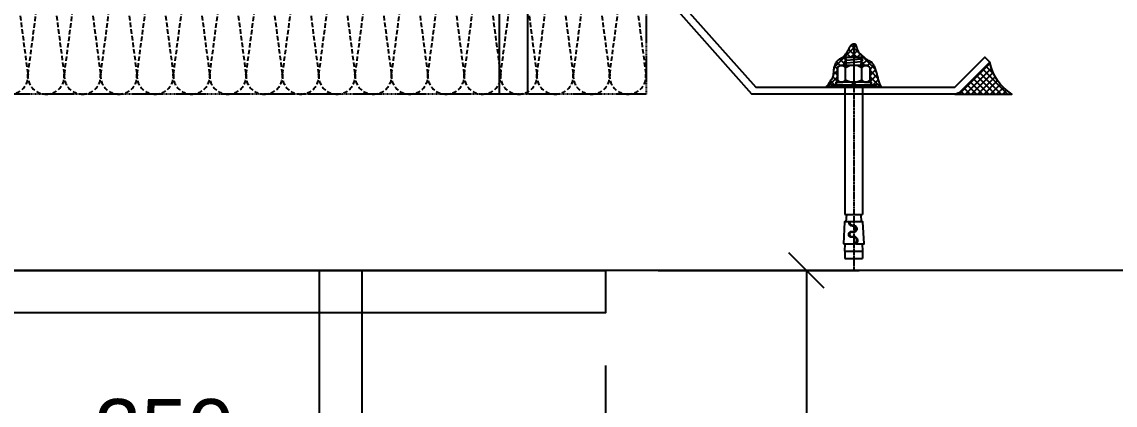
# Model space of a CAD drawing. Header units: millimetres. Extents: x 0 to 119933, y -45162 to 41221.
# Drawn here: x 5013.4 to 5323.2, y -5301.6 to -5192.9 of the extents above; entities that cross this region are included whole.
import ezdxf
from ezdxf.xclip import XClip

# ---------------------------------------------------------------- set-up
doc = ezdxf.new("R2010")
doc.units = ezdxf.units.MM
doc.header["$XCLIPFRAME"] = 0
for name, pattern in [('ACAD_ISO04W100', [30, 24, -3, 0, -3]), ('CENTER', [2, 1.25, -0.25, 0.25, -0.25]), ('HIDDEN', [0.375, 0.25, -0.125])]:
    doc.linetypes.add(name, pattern=pattern)
doc.layers.get('DEFPOINTS').update_dxf_attribs({"color": 166})
for name, color, linetype in [('F_ALUM', 4, 'Continuous'), ('F_CONC', 7, 'Continuous'), ('F_FIXS', 1, 'Continuous'), ('F_INSU', 8, 'Continuous'), ('F_SEAL', 8, 'Continuous'), ('F_STEL', 3, 'Continuous'), ('INSUL', 8, 'Continuous'), ('WELD', 6, 'Continuous')]:
    doc.layers.add(name, color=color, linetype=linetype)
doc.styles.add('Arial', font='arial.ttf')
doc.dimstyles.new('10x of Arup4', dxfattribs={"dimscale": 10, "dimtxt": 1.7, "dimasz": 1, "dimexe": 1.5, "dimexo": 1.5, "dimgap": 1, "dimtad": 1, "dimdec": 1, "dimdsep": 46, "dimtxsty": 'Arial', "dimblk": 'OBLIQUE', "dimcen": 0, "dimclrd": 1, "dimclre": 1, "dimclrt": 7, "dimadec": 0, "dimazin": 0, "dimtfac": 1, "dimtdec": 1, "dimtix": 1, "dimtofl": 0, "dimtmove": 2, "dimatfit": 3, "dimfxl": 5, "dimtfill": 1, "dimtolj": 1, "dimtzin": 0, "dimlwd": -1, "dimlwe": -1, "dimarcsym": 0})

# ---------------------------------------------------------------- blocks, each defined once
blk = doc.blocks.new('M10-NUT-S')
at = {"color": 251, "linetype": 'ACAD_ISO04W100', "ltscale": 0.2}
blk.add_line((12.13211133958794, 0), (-2.592111339587063, 0), dxfattribs=at)
blk.add_lwpolyline([(1.333333333332121, -9.249996703581928), (4.770000000000437, -9.249996703581928), (8.206666666666933, -9.249996703581928, 0.5758053646503948), (8.206666666668752, -4.618802153512661, 0.2886751345945903), (8.206666666666933, 4.618802153518118, 0.5758045449515066), (8.206666666666933, 9.250003296418072), (4.770000000000437, 9.250003296418072), (1.333333333332121, 9.250003296418072, 0.5758045449515066), (1.333333333332121, 4.618802153518118, 0.2886751345945903), (1.333333333330302, -4.618802153512661, 0.5758053646503948)], format="xyb", close=True)
for points in [[(0, -6.94059562682196), (0, 6.928203230276267)], [(9.540000000000873, -6.940595626823779), (9.540000000000873, 6.928203230276267)], [(1.333333333332121, 4.618802153518118), (4.770000000000437, 4.618802153516299), (8.206666666665114, 4.618802153516299)], [(1.333333333332121, -4.618802153516299), (4.770000000000437, -4.618802153516299), (8.206666666665114, -4.618802153516299)]]:
    blk.add_lwpolyline(points)
blk = doc.blocks.new('M10-NUT-GROUP')
at = {"color": 251, "linetype": 'ACAD_ISO04W100', "ltscale": 0.2}
blk.add_line((22.46512377979161, 3.29641807184089e-06), (-3.012653451723963, 3.29641807184089e-06), dxfattribs=at)
for p, q in [((1.499999965317329, 0.8660282905184431), (0, 2.826662239385769e-06)), ((1.5, 2.886732545448467e-06), (3.46808519680053e-08, -0.8660225771236583))]:
    blk.add_line(p, q)
blk.add_lwpolyline([(1.500000395866664, -9.884997113267673), (1.499999604131517, 9.885002886732764), (-3.958684828830883e-07, 9.885002826660639), (3.958666638936847e-07, -9.884997173337979)], close=True)
for points in [[(1.499999900948751, -6.928199933856376), (1.499999900948751, 6.928206526694339)], [(12.54222125784054, 4.00000230274054), (13.29222125783872, -3.99999769725946)], [(14.04222125784054, 4.00000230274054), (14.79222125783872, -3.99999769725946)]]:
    blk.add_lwpolyline(points)
blk.add_lwpolyline([(11.03999985249538, 4.000002302373105, 0.2679491924311368), (11.16990366306254, 4.075002302373832), (11.70395266216929, 5.000002302556823), (11.87715774329899, 5.000002302556823), (12.41120674459944, 4.07500230255755, 0.5773502691896575), (12.67101436573557, 4.07500230255755), (13.20506336484232, 5.00000230274054), (13.37826844597203, 5.00000230274054), (13.91231744727247, 4.075002302741268, 0.5773502691896575), (14.17212506840679, 4.075002302741268), (14.70617406452311, 5.00000230274054), (15.70617406452129, 4.00000230274054), (15.70617406452129, -3.99999769725946), (15.1816550126232, -4.524516749157556), (14.92212506840679, -4.074997697258368, 0.5773502691896575), (14.66231744727247, -4.074997697258368), (14.12826844597203, -4.99999769725946), (13.95506336484232, -4.99999769725946), (13.42101436573375, -4.07499769707465, 0.5798370930261684), (13.16231744727247, -4.074997697258368), (12.62826844597203, -4.99999769725946), (12.45506336484232, -4.99999769725946), (11.92101436573557, -4.07499769707465, 0.5798370930261684), (11.66231744727247, -4.074997697258368), (11.12826844597203, -4.99999769725946), (11.03999985249538, -4.99999769725946)], format="xyb")
blk.add_blockref('M10-NUT-S', (1.499999852494511, 0))
blk = doc.blocks.new('M10-MECHANICAL ANCHOR')
at = {"color": 251, "linetype": 'CENTER'}
blk.add_line((-1.818989403545856e-12, 22.29186213639969), (-1.818989403545856e-12, -104.4658831300912), dxfattribs=at)
for p, q in [((-5.000081551701442, 0), (-5.000081551703261, -72.23616398396916)), ((4.99991844829492, 0), (4.99991844829492, -72.23616398396916)), ((-5.000081551703261, -72.23616398396916), (4.99991844829492, -72.23616398396916)), ((-4.200081551705807, -76.40283065063568), (-4.00008155170508, -72.23616398396916)), ((4.000081551701442, -72.23616398396916), (4.20004893101941, -76.40283065063568)), ((-5.00008155170508, -93.0694973173022), (-4.800081551704352, -88.90283065063568)), ((4.799951068976952, -88.90283065063568), (4.99991844829492, -93.0694973173022)), ((-5.00008155170508, -93.0694973173022), (-5.00008155170508, -97.23616398396916)), ((-5.00008155170508, -93.0694973173022), (4.99991844829492, -93.0694973173022)), ((-5.00008155170508, -97.23616398396916), (4.99991844829492, -97.23616398396916)), ((4.99991844829492, -93.0694973173022), (4.99991844829492, -97.23616398396916))]:
    blk.add_line(p, q)
blk.add_lwpolyline([(-12.50000000000182, 0), (-12.50000000000182, 1.25), (12.49999999999818, 1.25), (12.49999999999818, 0)], close=True)
for points in [[(-5.8334148850372, -88.90283065063568), (0.1216106906576897, -88.90283065063568, 1.061049421315471), (-0.7485706946154096, -85.1651578319229, -1.339139392016898), (-0.7485706946154096, -82.00620616804827, 1.339139392016899), (-0.7485706946154096, -78.84383942129398, -0.4845320591886536), (-2.60512006897261, -76.40283065063568), (-5.2084148850372, -76.40283065063568)], [(-2.170898479453172, -76.40283065063568, 0.4949346384465783), (-0.7977965714308084, -78.42515834997994, -1.315172332043059), (-0.8669038380376151, -82.40571634098387, 1.339139392016869), (-0.8669038380376151, -84.76564765898775, -0.8435844655061501), (1.168675567852915, -88.90283065063568), (5.83325178162886, -88.90283065063568), (5.20825178162886, -76.40283065063568)]]:
    blk.add_lwpolyline(points, format="xyb", close=True)
at = {"rotation": 90}
blk.add_blockref('M10-NUT-GROUP', (-1.818989403545856e-12, 1.250004895922302), dxfattribs=at)
blk = doc.blocks.new('ddddddsflkdajfk')
at = {"xscale": 0.5, "yscale": 0.5, "zscale": 0.5, "rotation": 90}
blk.add_blockref('M10-MECHANICAL ANCHOR', (0, -1.70530256582424e-13), dxfattribs=at)
blk = doc.blocks.new('A$C3041749B')
at = {"layer": 'F_SEAL'}
h = blk.add_hatch(dxfattribs=at)
h.set_pattern_fill('ANSI37', color=256, scale=10)
h.set_pattern_definition([(45, (-31185.4090116627, 144.5433672616455), (-0.8838834764831844, 0.8838834764831844), []), (135, (-31185.4090116627, 144.5433672616455), (-0.8838834764831844, -0.8838834764831843), [])])
edge = h.paths.add_edge_path()
edge.add_line((-1.248721564832522, 11.25150207701608), (-1.289856859650172, 11.18569422431756))
edge.add_line((-1.289856859650172, 11.18569422431756), (-1.341556507517453, 11.07950998711931))
edge.add_line((-1.341556507517453, 11.07950998711931), (-1.393356559479798, 10.97337477306337))
edge.add_line((-1.393356559479798, 10.97337477306337), (-1.445357419586799, 10.86733760180141))
edge.add_line((-1.445357419586799, 10.86733760180141), (-1.497659491878949, 10.76144749889954))
edge.add_line((-1.497659491878949, 10.76144749889954), (-1.550363180775093, 10.65575348441098))
edge.add_line((-1.550363180775093, 10.65575348441098), (-1.603568889822782, 10.55030458233887))
edge.add_line((-1.603568889822782, 10.55030458233887), (-1.657377023791923, 10.44514981353086))
edge.add_line((-1.657377023791923, 10.44514981353086), (-1.711887986301008, 10.34033820085051))
edge.add_line((-1.711887986301008, 10.34033820085051), (-1.767202181648827, 10.23591876654473))
edge.add_line((-1.767202181648827, 10.23591876654473), (-1.823420013626674, 10.13194053349935))
edge.add_line((-1.823420013626674, 10.13194053349935), (-1.880641886771627, 10.02845252302814))
edge.add_line((-1.880641886771627, 10.02845252302814), (-1.938968204744015, 9.925503758376635))
edge.add_line((-1.938968204744015, 9.925503758376635), (-1.998499371766229, 9.823143261476162))
edge.add_line((-1.998499371766229, 9.823143261476162), (-2.059335792171623, 9.72142005434398))
edge.add_line((-2.059335792171623, 9.72142005434398), (-2.121577869844259, 9.620383159624453))
edge.add_line((-2.121577869844259, 9.620383159624453), (-2.185326008873744, 9.52008159956631))
edge.add_line((-2.185326008873744, 9.52008159956631), (-2.250682494313878, 9.420571949741316))
edge.add_line((-2.250682494313878, 9.420571949741316), (-2.317783495383992, 9.322046851168125))
edge.add_line((-2.317783495383992, 9.322046851168125), (-2.386794552228821, 9.224816888828173))
edge.add_line((-2.386794552228821, 9.224816888828173), (-2.457882177839565, 9.129196553521524))
edge.add_line((-2.457882177839565, 9.129196553521524), (-2.531212885198329, 9.035500335794495))
edge.add_line((-2.531212885198329, 9.035500335794495), (-2.606953187198087, 8.94404272644124))
edge.add_line((-2.606953187198087, 8.94404272644124), (-2.685269596779108, 8.855138216195883))
edge.add_line((-2.685269596779108, 8.855138216195883), (-2.766328626850736, 8.769101295663404))
edge.add_line((-2.766328626850736, 8.769101295663404), (-2.850296790456923, 8.686246455507899))
edge.add_line((-2.850296790456923, 8.686246455507899), (-2.937340600363314, 8.606888186568085))
edge.add_line((-2.937340600363314, 8.606888186568085), (-3.027610750479653, 8.531319395439823))
edge.add_line((-3.027610750479653, 8.531319395439823), (-3.120949033898796, 8.459411520894719))
edge.add_line((-3.120949033898796, 8.459411520894719), (-3.216916095616398, 8.390652398900329))
edge.add_line((-3.216916095616398, 8.390652398900329), (-3.315062327170381, 8.324515875702673))
edge.add_line((-3.315062327170381, 8.324515875702673), (-3.414938120035004, 8.260475797517756))
edge.add_line((-3.414938120035004, 8.260475797517756), (-3.516093865897346, 8.198006010549761))
edge.add_line((-3.516093865897346, 8.198006010549761), (-3.618079955987923, 8.136580361135202))
edge.add_line((-3.618079955987923, 8.136580361135202), (-3.720446782554063, 8.07567269510173))
edge.add_line((-3.720446782554063, 8.07567269510173), (-3.82274473653888, 8.014756859031422))
edge.add_line((-3.82274473653888, 8.014756859031422), (-3.924524209523952, 7.953306699097539))
edge.add_line((-3.924524209523952, 7.953306699097539), (-4.025335593385535, 7.890796061351466))
edge.add_line((-4.025335593385535, 7.890796061351466), (-4.12472927937597, 7.826698792128354))
edge.add_line((-4.12472927937597, 7.826698792128354), (-4.222255659205985, 7.760488737616924))
edge.add_line((-4.222255659205985, 7.760488737616924), (-4.317465124329829, 7.691639744016811))
edge.add_line((-4.317465124329829, 7.691639744016811), (-4.409908066396383, 7.61962565755266))
edge.add_line((-4.409908066396383, 7.61962565755266), (-4.499165012184676, 7.543964189906546))
edge.add_line((-4.499165012184676, 7.543964189906546), (-4.585095920014282, 7.464579799012427))
edge.add_line((-4.585095920014282, 7.464579799012427), (-4.66771223089745, 7.381617444042149))
edge.add_line((-4.66771223089745, 7.381617444042149), (-4.747026883338549, 7.29522426412359))
edge.add_line((-4.747026883338549, 7.29522426412359), (-4.823052816076597, 7.205547398246381))
edge.add_line((-4.823052816076597, 7.205547398246381), (-4.895802967543204, 7.112733985709383))
edge.add_line((-4.895802967543204, 7.112733985709383), (-4.965290276395535, 7.016931165455389))
edge.add_line((-4.965290276395535, 7.016931165455389), (-5.031527681223452, 6.918286076628192))
edge.add_line((-5.031527681223452, 6.918286076628192), (-5.094528120602263, 6.816945858379768))
edge.add_line((-5.094528120602263, 6.816945858379768), (-5.154304533145478, 6.713057649714301))
edge.add_line((-5.154304533145478, 6.713057649714301), (-5.210869857404759, 6.606768589812873))
edge.add_line((-5.210869857404759, 6.606768589812873), (-5.264237031989978, 6.498225817726507))
edge.add_line((-5.264237031989978, 6.498225817726507), (-5.314418995460073, 6.387576472649926))
edge.add_line((-5.314418995460073, 6.387576472649926), (-5.361428686426734, 6.274967693574581))
edge.add_line((-5.361428686426734, 6.274967693574581), (-5.405279043456176, 6.160546619702473))
edge.add_line((-5.405279043456176, 6.160546619702473), (-5.445983005154631, 6.044460390064614))
edge.add_line((-5.445983005154631, 6.044460390064614), (-5.483553510106503, 5.926856143802979))
edge.add_line((-5.483553510106503, 5.926856143802979), (-5.51800349691257, 5.807881019939487))
edge.add_line((-5.51800349691257, 5.807881019939487), (-5.549345904139045, 5.687682157674317))
edge.add_line((-5.549345904139045, 5.687682157674317), (-5.57759617740885, 5.56640718577637))
edge.add_line((-5.57759617740885, 5.56640718577637), (-5.602873736568654, 5.444224039690653))
edge.add_line((-5.602873736568654, 5.444224039690653), (-5.625436960959632, 5.321327794573335))
edge.add_line((-5.625436960959632, 5.321327794573335), (-5.645553918979203, 5.197915418167213))
edge.add_line((-5.645553918979203, 5.197915418167213), (-5.663492679095725, 5.074183877907672))
edge.add_line((-5.663492679095725, 5.074183877907672), (-5.679521309750271, 4.950330141233735))
edge.add_line((-5.679521309750271, 4.950330141233735), (-5.693907879447579, 4.826551175875011))
edge.add_line((-5.693907879447579, 4.826551175875011), (-5.706920456608714, 4.703043948796221))
edge.add_line((-5.706920456608714, 4.703043948796221), (-5.718827109616541, 4.580005429026642))
edge.add_line((-5.718827109616541, 4.580005429026642), (-5.729895907004902, 4.457632582356382))
edge.add_line((-5.729895907004902, 4.457632582356382), (-5.740394917162121, 4.336122376917956))
edge.add_line((-5.740394917162121, 4.336122376917956), (-5.750592208722082, 4.215671781219044))
edge.add_line((-5.750592208722082, 4.215671781219044), (-5.760755849927591, 4.096477761073402))
edge.add_line((-5.760755849927591, 4.096477761073402), (-5.771153909276109, 3.978737285991883))
edge.add_line((-5.771153909276109, 3.978737285991883), (-5.78205445524145, 3.862647322102021))
edge.add_line((-5.78205445524145, 3.862647322102021), (-5.793725556259233, 3.748404837340331))
edge.add_line((-5.793725556259233, 3.748404837340331), (-5.806435280843289, 3.636206798938929))
edge.add_line((-5.806435280843289, 3.636206798938929), (-5.820451697403769, 3.526250174897541))
edge.add_line((-5.820451697403769, 3.526250174897541), (-5.836042874334453, 3.418731932869377))
edge.add_line((-5.836042874334453, 3.418731932869377), (-5.853476880165545, 3.31384903987464))
edge.add_line((-5.853476880165545, 3.31384903987464), (-5.87302178335085, 3.211798463732066))
edge.add_line((-5.87302178335085, 3.211798463732066), (-5.894945573529185, 3.112771764861918))
edge.add_line((-5.894945573529185, 3.112771764861918), (-5.91951122896171, 3.016616419828097))
edge.add_line((-5.91951122896171, 3.016616419828097), (-5.94697379084937, 2.922634957251375))
edge.add_line((-5.94697379084937, 2.922634957251375), (-5.977587597477395, 2.830081643753601))
edge.add_line((-5.977587597477395, 2.830081643753601), (-6.011606987174673, 2.738210746119876))
edge.add_line((-6.011606987174673, 2.738210746119876), (-6.04928629819733, 2.646276530921114))
edge.add_line((-6.04928629819733, 2.646276530921114), (-6.090879868834236, 2.553533264978796))
edge.add_line((-6.090879868834236, 2.553533264978796), (-6.136642037410638, 2.45923521488703))
edge.add_line((-6.136642037410638, 2.45923521488703), (-6.186827142153561, 2.362636647351792))
edge.add_line((-6.186827142153561, 2.362636647351792), (-6.241689521475564, 2.262991828959457))
edge.add_line((-6.241689521475564, 2.262991828959457), (-6.301483513607309, 2.159555026460112))
edge.add_line((-6.301483513607309, 2.159555026460112), (-6.366463456681231, 2.051580506726623))
edge.add_line((-6.366463456681231, 2.051580506726623), (-6.436883689251772, 1.938322536353098))
edge.add_line((-6.436883689251772, 1.938322536353098), (-6.512998549620534, 1.819035381479353))
edge.add_line((-6.512998549620534, 1.819035381479353), (-6.595062375770794, 1.692973309870922))
edge.add_line((-6.595062375770794, 1.692973309870922), (-6.68332950641161, 1.559390587004145))
edge.add_line((-6.68332950641161, 1.559390587004145), (-6.778050327373421, 1.417549815820621))
edge.add_line((-6.778050327373421, 1.417549815820621), (-6.87896530920807, 1.267789066638215))
edge.add_line((-6.87896530920807, 1.267789066638215), (-6.984807062694017, 1.112572098962573))
edge.add_line((-6.984807062694017, 1.112572098962573), (-7.094189916186224, 0.9546121422918077))
edge.add_line((-7.094189916186224, 0.9546121422918077), (-7.205728197777717, 0.7966224258479997))
edge.add_line((-7.205728197777717, 0.7966224258479997), (-7.318036236201806, 0.6413161786713317))
edge.add_line((-7.318036236201806, 0.6413161786713317), (-7.429728360097215, 0.4914066298483704))
edge.add_line((-7.429728360097215, 0.4914066298483704), (-7.539418897875294, 0.3496070084588609))
edge.add_line((-7.539418897875294, 0.3496070084588609), (-7.645722178072901, 0.2186305436630391))
edge.add_line((-7.645722178072901, 0.2186305436630391), (-7.74725252924145, 0.1011904644688002))
edge.add_line((-7.74725252924145, 0.1011904644688002), (-7.84262427995418, 0))
edge.add_line((-7.84262427995418, 0), (-6.25, 0))
edge.add_line((-6.25, 0), (-6.25, 0.625))
edge.add_line((-6.25, 0.625), (-4.942501413330319, 0.625))
edge.add_line((-4.942501413330319, 0.625), (-4.942501443365472, 1.375002250027137))
edge.add_line((-4.942501443365472, 1.375002250027137), (-3.467201308871154, 1.375002374208179))
edge.add_arc((-3.46720136247859, 2.71371183376732), 1.338709459559142, 210.1329341284463, 270.0000022943588, ccw=False)
edge.add_line((-4.625001648208126, 2.041669040876059), (-4.625001648208126, 3.760002374208852))
edge.add_line((-4.625001648208126, 3.760002374208852), (-4.625001648208126, 5.478335707542101))
edge.add_arc((-3.467201362482228, 4.80629291465084), 1.338709459555754, 90.00000000007788, 149.8670658714587, ccw=False)
edge.add_line((-3.467201362484047, 6.145002374206342), (-2.000001151187462, 6.145002374214528))
edge.add_arc((-2.075001151173637, 6.145002374218166), 0.07499999998617568, 0, 60.00000000756508)
edge.add_line((-2.037501151186007, 6.209954279493104), (-2.500001151278411, 6.476978779045567))
edge.add_line((-2.500001151278411, 6.476978779045567), (-2.500001151278411, 6.563581319610421))
edge.add_line((-2.500001151278411, 6.563581319610421), (-2.037501151160541, 6.830605820330675))
edge.add_arc((-2.07500115127732, 6.895557725546041), 0.07499999999909585, 300.0000001034127, 420.0000000008656)
edge.add_line((-2.037501151278775, 6.96050963082962), (-2.500001151369361, 7.227534130382082))
edge.add_line((-2.500001151369361, 7.227534130382082), (-2.500001151369361, 7.314136670946937))
edge.add_line((-2.500001151369361, 7.314136670946937), (-2.03750115125149, 7.581161171667191))
edge.add_arc((-2.075001151371907, 7.646113076880738), 0.07499999999933955, 300.0000001065143, 420.0000001341011)
edge.add_line((-2.037501151524339, 7.711064982251628), (-2.500001151369361, 7.978089480222479))
edge.add_line((-2.500001151369361, 7.978089480222479), (-2.000001151369361, 8.47808948022157))
edge.add_line((-2.000001151369361, 8.47808948022157), (1.999998848630639, 8.47808948022157))
edge.add_line((1.999998848630639, 8.47808948022157), (2.262258374579687, 8.215829954272522))
edge.add_line((2.262258374579687, 8.215829954272522), (2.037498848781979, 8.086064982252537))
edge.add_arc((2.074998848631367, 8.021113076881193), 0.07500000000048133, 119.9999998669286, 239.9999998924559)
edge.add_line((2.037498848509131, 7.956161171667191), (2.499998848630639, 7.689136670946937))
edge.add_line((2.499998848630639, 7.689136670946937), (2.499998848630639, 7.602534130382082))
edge.add_line((2.499998848630639, 7.602534130382082), (2.037258115800796, 7.335371241090343))
edge.add_arc((2.074517900313367, 7.270835401237946), 0.0745195690230253, 120.0000000009397, 239.9999998909881)
edge.add_line((2.037258115678924, 7.206299561456035), (2.499998848630639, 6.939136670946937))
edge.add_line((2.499998848630639, 6.939136670946937), (2.499998848630639, 6.852534130382082))
edge.add_line((2.499998848630639, 6.852534130382082), (2.037258115800796, 6.585371241091252))
edge.add_arc((2.074517900313367, 6.520835401237946), 0.07451956902381293, 120.00000000059, 239.9999998911629)
edge.add_line((2.037258115678924, 6.456299561455126), (2.499998848630639, 6.189136670946937))
edge.add_line((2.499998848630639, 6.189136670946937), (2.499998848630639, 6.145002374209071))
edge.add_line((2.499998848630639, 6.145002374209071), (3.467199714272283, 6.14500237420998))
edge.add_arc((3.467199714274102, 4.806295777098057), 1.338706597111923, 30.132863586167787, 90.00000000007788, ccw=False)
edge.add_line((4.624998351791874, 5.478335707542101), (4.624998351791874, 3.760002374208852))
edge.add_line((4.624998351791874, 3.760002374208852), (4.624998351791874, 2.041669040874694))
edge.add_arc((3.467199714270464, 2.713708971322376), 1.338706597116245, 270.00000229467514, 329.86713641377565, ccw=False)
edge.add_line((3.467199767885177, 1.37500237420636), (4.942498556632927, 1.37500264589471))
edge.add_line((4.942498556632927, 1.37500264589471), (4.94249858666808, 0.625))
edge.add_line((4.94249858666808, 0.625), (6.25, 0.625))
edge.add_line((6.25, 0.625), (6.25, 0))
edge.add_line((6.25, 0), (7.999694641574024, 0))
edge.add_line((7.999694641574024, 0), (7.999434179029777, 0.0003599530150495411))
edge.add_line((7.999434179029777, 0.0003599530150495411), (7.949163860932458, 0.0515835894771044))
edge.add_line((7.949163860932458, 0.0515835894771044), (7.897518134652273, 0.1078175402071793))
edge.add_line((7.897518134652273, 0.1078175402071793), (7.847659806169759, 0.1657244993552922))
edge.add_line((7.847659806169759, 0.1657244993552922), (7.799539381127033, 0.2252403707307167))
edge.add_line((7.799539381127033, 0.2252403707307167), (7.753107365282631, 0.2863010578776084))
edge.add_line((7.753107365282631, 0.2863010578776084), (7.708314264560613, 0.3488424640904668))
edge.add_line((7.708314264560613, 0.3488424640904668), (7.665110584533977, 0.4128004932858858))
edge.add_line((7.665110584533977, 0.4128004932858858), (7.62344683108131, 0.4781110489225284))
edge.add_line((7.62344683108131, 0.4781110489225284), (7.583273510052095, 0.5447100345591025))
edge.add_line((7.583273510052095, 0.5447100345591025), (7.544541127164848, 0.6125333537529514))
edge.add_line((7.544541127164848, 0.6125333537529514), (7.507200188281786, 0.6815169100646017))
edge.add_line((7.507200188281786, 0.6815169100646017), (7.471201199019561, 0.7515966072287483))
edge.add_line((7.471201199019561, 0.7515966072287483), (7.436494665254941, 0.8227083486999618))
edge.add_line((7.436494665254941, 0.8227083486999618), (7.403031092837409, 0.8947880380874267))
edge.add_line((7.403031092837409, 0.8947880380874267), (7.370760987447284, 0.9677715789721333))
edge.add_line((7.370760987447284, 0.9677715789721333), (7.339634854966789, 1.041594874804559))
edge.add_line((7.339634854966789, 1.041594874804559), (7.309603201072605, 1.116193829342137))
edge.add_line((7.309603201072605, 1.116193829342137), (7.280616531530541, 1.191504346089914))
edge.add_line((7.280616531530541, 1.191504346089914), (7.252625352264658, 1.26746232866526))
edge.add_line((7.252625352264658, 1.26746232866526), (7.225580168949818, 1.344003680698279))
edge.add_line((7.225580168949818, 1.344003680698279), (7.19943148737002, 1.421064305652635))
edge.add_line((7.19943148737002, 1.421064305652635), (7.174129813345644, 1.498580107175258))
edge.add_line((7.174129813345644, 1.498580107175258), (7.149625652697068, 1.576486988764827))
edge.add_line((7.149625652697068, 1.576486988764827), (7.125869511055498, 1.65472085417241))
edge.add_line((7.125869511055498, 1.65472085417241), (7.102811894406841, 1.733217606483777))
edge.add_line((7.102811894406841, 1.733217606483777), (7.080403308376845, 1.811913150329929))
edge.add_line((7.080403308376845, 1.811913150329929), (7.058594258774974, 1.890743387625207))
edge.add_line((7.058594258774974, 1.890743387625207), (7.037335251414333, 1.969644223705473))
edge.add_line((7.037335251414333, 1.969644223705473), (7.016576792157139, 2.048551561073054))
edge.add_line((7.016576792157139, 2.048551561073054), (6.996269386590939, 2.127401304070645))
edge.add_line((6.996269386590939, 2.127401304070645), (6.976363540730745, 2.206129355089615))
edge.add_line((6.976363540730745, 2.206129355089615), (6.956809760091346, 2.284671619172968))
edge.add_line((6.956809760091346, 2.284671619172968), (6.937560535152443, 2.362971031086545))
edge.add_line((6.937560535152443, 2.362971031086545), (6.918581860687482, 2.441018387879922))
edge.add_line((6.918581860687482, 2.441018387879922), (6.899845358031598, 2.518824425707407))
edge.add_line((6.899845358031598, 2.518824425707407), (6.881322667497443, 2.596399945782196))
edge.add_line((6.881322667497443, 2.596399945782196), (6.862985428810134, 2.673755753513433))
edge.add_line((6.862985428810134, 2.673755753513433), (6.844805282093148, 2.750902643160316))
edge.add_line((6.844805282093148, 2.750902643160316), (6.826753868679589, 2.827851423911397))
edge.add_line((6.826753868679589, 2.827851423911397), (6.808802826853935, 2.904612895176797))
edge.add_line((6.808802826853935, 2.904612895176797), (6.79092379733811, 2.981197859112854))
edge.add_line((6.79092379733811, 2.981197859112854), (6.773088420188287, 3.057617117703558))
edge.add_line((6.773088420188287, 3.057617117703558), (6.755268335462461, 3.133881472933808))
edge.add_line((6.755268335462461, 3.133881472933808), (6.737435183214984, 3.210001726789415))
edge.add_line((6.737435183214984, 3.210001726789415), (6.719560603494756, 3.285988682127481))
edge.add_line((6.719560603494756, 3.285988682127481), (6.701616236579866, 3.361853139055256))
edge.add_line((6.701616236579866, 3.361853139055256), (6.683573721658831, 3.437605900128801))
edge.add_line((6.683573721658831, 3.437605900128801), (6.665404700150248, 3.513257768586755))
edge.add_line((6.665404700150248, 3.513257768586755), (6.647080811217165, 3.58881954466051))
edge.add_line((6.647080811217165, 3.58881954466051), (6.628573694773877, 3.664302032211253))
edge.add_line((6.628573694773877, 3.664302032211253), (6.609854991767861, 3.739716031223452))
edge.add_line((6.609854991767861, 3.739716031223452), (6.590896341176631, 3.815072346967099))
edge.add_line((6.590896341176631, 3.815072346967099), (6.571669383594781, 3.89038177758539))
edge.add_line((6.571669383594781, 3.89038177758539), (6.552145759416817, 3.965655125934973))
edge.add_line((6.552145759416817, 3.965655125934973), (6.532297108005878, 4.040903196071667))
edge.add_line((6.532297108005878, 4.040903196071667), (6.512095069949282, 4.116136788503809))
edge.add_line((6.512095069949282, 4.116136788503809), (6.491511285123124, 4.191366704692427))
edge.add_line((6.491511285123124, 4.191366704692427), (6.470517393394402, 4.266603747978934))
edge.add_line((6.470517393394402, 4.266603747978934), (6.449085034937525, 4.341858719147695))
edge.add_line((6.449085034937525, 4.341858719147695), (6.427185850081514, 4.417142420962591))
edge.add_line((6.427185850081514, 4.417142420962591), (6.404791478433253, 4.492465655241631))
edge.add_line((6.404791478433253, 4.492465655241631), (6.381873560536405, 4.567839223676401))
edge.add_line((6.381873560536405, 4.567839223676401), (6.358403735866887, 4.643273928543294))
edge.add_line((6.358403735866887, 4.643273928543294), (6.334353644977455, 4.718780571534808))
edge.add_line((6.334353644977455, 4.718780571534808), (6.309694927749661, 4.794369955326147))
edge.add_line((6.309694927749661, 4.794369955326147), (6.284399224246954, 4.870052881010906))
edge.add_line((6.284399224246954, 4.870052881010906), (6.258438174463663, 4.94584015129567))
edge.add_line((6.258438174463663, 4.94584015129567), (6.231783451641604, 5.021741224334619))
edge.add_line((6.231783451641604, 5.021741224334619), (6.20440761089958, 5.097729915223681))
edge.add_line((6.20440761089958, 5.097729915223681), (6.176284159200804, 5.173741538464128))
edge.add_line((6.176284159200804, 5.173741538464128), (6.147386651444322, 5.249709491874455))
edge.add_line((6.147386651444322, 5.249709491874455), (6.117688642061694, 5.325567173802483))
edge.add_line((6.117688642061694, 5.325567173802483), (6.087163685488122, 5.401247982983023))
edge.add_line((6.087163685488122, 5.401247982983023), (6.05578533672815, 5.476685317009924))
edge.add_line((6.05578533672815, 5.476685317009924), (6.023527150206064, 5.551812574484302))
edge.add_line((6.023527150206064, 5.551812574484302), (5.990362680413455, 5.626563153577536))
edge.add_line((5.990362680413455, 5.626563153577536), (5.956265482127492, 5.700870452762047))
edge.add_line((5.956265482127492, 5.700870452762047), (5.921209109908887, 5.774667869989571))
edge.add_line((5.921209109908887, 5.774667869989571), (5.885167118301979, 5.847888803712976))
edge.add_line((5.885167118301979, 5.847888803712976), (5.848113061811091, 5.920466652450159))
edge.add_line((5.848113061811091, 5.920466652450159), (5.810020495438948, 5.992334814037349))
edge.add_line((5.810020495438948, 5.992334814037349), (5.770862973375188, 6.063426687006995))
edge.add_line((5.770862973375188, 6.063426687006995), (5.730614050449731, 6.133675669492277))
edge.add_line((5.730614050449731, 6.133675669492277), (5.68924728109414, 6.203015160062478))
edge.add_line((5.68924728109414, 6.203015160062478), (5.646736220189268, 6.271378556608852))
edge.add_line((5.646736220189268, 6.271378556608852), (5.603054422166679, 6.338699257581993))
edge.add_line((5.603054422166679, 6.338699257581993), (5.558175441583444, 6.404910661291069))
edge.add_line((5.558175441583444, 6.404910661291069), (5.51207283313488, 6.46994616595839))
edge.add_line((5.51207283313488, 6.46994616595839), (5.464720151541769, 6.533739169768523))
edge.add_line((5.464720151541769, 6.533739169768523), (5.416090951121078, 6.596223071156146))
edge.add_line((5.416090951121078, 6.596223071156146), (5.366158786668166, 6.657331268307644))
edge.add_line((5.366158786668166, 6.657331268307644), (5.314897212829237, 6.716997159561288))
edge.add_line((5.314897212829237, 6.716997159561288), (5.262279784023121, 6.775154143231248))
edge.add_line((5.262279784023121, 6.775154143231248), (5.208280055050636, 6.831735617362483))
edge.add_line((5.208280055050636, 6.831735617362483), (5.152871580510691, 6.886674980416956))
edge.add_line((5.152871580510691, 6.886674980416956), (5.096027914847582, 6.939905630670637))
edge.add_line((5.096027914847582, 6.939905630670637), (5.037722612831203, 6.991360966265802))
edge.add_line((5.037722612831203, 6.991360966265802), (4.977929229000438, 7.040974385581194))
edge.add_line((4.977929229000438, 7.040974385581194), (4.916621317925092, 7.088679286935985))
edge.add_line((4.916621317925092, 7.088679286935985), (4.853772434324128, 7.134409068512923))
edge.add_line((4.853772434324128, 7.134409068512923), (4.789356141225653, 7.178097141083526))
edge.add_line((4.789356141225653, 7.178097141083526), (4.723398811340303, 7.219754235585697))
edge.add_line((4.723398811340303, 7.219754235585697), (4.656104633555515, 7.259651428860707))
edge.add_line((4.656104633555515, 7.259651428860707), (4.58771518244248, 7.298114535807144))
edge.add_line((4.58771518244248, 7.298114535807144), (4.51847203282523, 7.335469371170348))
edge.add_line((4.51847203282523, 7.335469371170348), (4.448616758909338, 7.372041749889377))
edge.add_line((4.448616758909338, 7.372041749889377), (4.378390936981305, 7.408157486500386))
edge.add_line((4.378390936981305, 7.408157486500386), (4.308036138581883, 7.444142396243933))
edge.add_line((4.308036138581883, 7.444142396243933), (4.237793941170821, 7.480322293366498))
edge.add_line((4.237793941170821, 7.480322293366498), (4.167905918644465, 7.517022993039518))
edge.add_line((4.167905918644465, 7.517022993039518), (4.098613645632213, 7.554570310056988))
edge.add_line((4.098613645632213, 7.554570310056988), (4.030158696677972, 7.593290059070569))
edge.add_line((4.030158696677972, 7.593290059070569), (3.96278264652392, 7.633508054997037))
edge.add_line((3.96278264652392, 7.633508054997037), (3.896722603105445, 7.675544082253964))
edge.add_line((3.896722603105445, 7.675544082253964), (3.832063057450796, 7.719511891732964))
edge.add_line((3.832063057450796, 7.719511891732964), (3.768701623224842, 7.765272947008725))
edge.add_line((3.768701623224842, 7.765272947008725), (3.706524506043934, 7.812673311851995))
edge.add_line((3.706524506043934, 7.812673311851995), (3.645417911904588, 7.861559049737025))
edge.add_line((3.645417911904588, 7.861559049737025), (3.585268046592319, 7.911776224483674))
edge.add_line((3.585268046592319, 7.911776224483674), (3.525961115939936, 7.963170899716715))
edge.add_line((3.525961115939936, 7.963170899716715), (3.46738332613495, 8.015589138787618))
edge.add_line((3.46738332613495, 8.015589138787618), (3.409420882622726, 8.068877005498962))
edge.add_line((3.409420882622726, 8.068877005498962), (3.351959991590775, 8.122880563546914))
edge.add_line((3.351959991590775, 8.122880563546914), (3.294886859110193, 8.177445876508955))
edge.add_line((3.294886859110193, 8.177445876508955), (3.238087690788234, 8.232419007844783))
edge.add_line((3.238087690788234, 8.232419007844783), (3.181448692208505, 8.28764602121828))
edge.add_line((3.181448692208505, 8.28764602121828), (3.124856070693568, 8.342972979234673))
edge.add_line((3.124856070693568, 8.342972979234673), (3.068196028290913, 8.398245949785178))
edge.add_line((3.068196028290913, 8.398245949785178), (3.011354775482687, 8.45331099133))
edge.add_line((3.011354775482687, 8.45331099133), (2.954218515633329, 8.508014169939543))
edge.add_line((2.954218515633329, 8.508014169939543), (2.896673455627024, 8.562201548645135))
edge.add_line((2.896673455627024, 8.562201548645135), (2.838605800781806, 8.615719191292555))
edge.add_line((2.838605800781806, 8.615719191292555), (2.779902081523687, 8.668413576629519))
edge.add_line((2.779902081523687, 8.668413576629519), (2.720511530114891, 8.720211473142626))
edge.add_line((2.720511530114891, 8.720211473142626), (2.660520421311958, 8.77121513112661))
edge.add_line((2.660520421311958, 8.77121513112661), (2.600033139198786, 8.821549987738763))
edge.add_line((2.600033139198786, 8.821549987738763), (2.539154066436822, 8.871341481145464))
edge.add_line((2.539154066436822, 8.871341481145464), (2.477987586491508, 8.920715048229795))
edge.add_line((2.477987586491508, 8.920715048229795), (2.416638083566795, 8.969796126758865))
edge.add_line((2.416638083566795, 8.969796126758865), (2.355209939023553, 9.018710155035023))
edge.add_line((2.355209939023553, 9.018710155035023), (2.293807537313114, 9.067582569911337))
edge.add_line((2.293807537313114, 9.067582569911337), (2.232535262528472, 9.116538808531914))
edge.add_line((2.232535262528472, 9.116538808531914), (2.171497497387463, 9.165704309105877))
edge.add_line((2.171497497387463, 9.165704309105877), (2.110798624653398, 9.215204509181149))
edge.add_line((2.110798624653398, 9.215204509181149), (2.05054302818462, 9.265164846203334))
edge.add_line((2.05054302818462, 9.265164846203334), (1.990835091157351, 9.315710757690795))
edge.add_line((1.990835091157351, 9.315710757690795), (1.931779196749631, 9.366967681282858))
edge.add_line((1.931779196749631, 9.366967681282858), (1.873479728601524, 9.419061054520625))
edge.add_line((1.873479728601524, 9.419061054520625), (1.816041069821949, 9.472116314980212))
edge.add_line((1.816041069821949, 9.472116314980212), (1.759567603910909, 9.52625890003901))
edge.add_line((1.759567603910909, 9.52625890003901), (1.704163713991875, 9.581614247451853))
edge.add_line((1.704163713991875, 9.581614247451853), (1.649933783444794, 9.638307794843968))
edge.add_line((1.649933783444794, 9.638307794843968), (1.596982195662349, 9.69646497961412))
edge.add_line((1.596982195662349, 9.69646497961412), (1.545413333938995, 9.756211239317963))
edge.add_line((1.545413333938995, 9.756211239317963), (1.495331581476421, 9.817672011674404))
edge.add_line((1.495331581476421, 9.817672011674404), (1.446841321703687, 9.880972734205443))
edge.add_line((1.446841321703687, 9.880972734205443), (1.400046938009837, 9.94623884432076))
edge.add_line((1.400046938009837, 9.94623884432076), (1.355052813567454, 10.01359577975154))
edge.add_line((1.355052813567454, 10.01359577975154), (1.311963331776496, 10.08316897800978))
edge.add_line((1.311963331776496, 10.08316897800978), (1.270882875969619, 10.15508387660702))
edge.add_line((1.270882875969619, 10.15508387660702), (1.231915829428544, 10.22946591311256))
edge.add_line((1.231915829428544, 10.22946591311256), (1.195166575480471, 10.30644052524076))
edge.add_line((1.195166575480471, 10.30644052524076), (1.160720776437302, 10.38610699354876))
edge.add_line((1.160720776437302, 10.38610699354876), (1.128449463851211, 10.46826472063549))
edge.add_line((1.128449463851211, 10.46826472063549), (1.098086609848906, 10.55252161178987))
edge.add_line((1.098086609848906, 10.55252161178987), (1.069363964932563, 10.63848246773568))
edge.add_line((1.069363964932563, 10.63848246773568), (1.042013279527964, 10.72575209007209))
edge.add_line((1.042013279527964, 10.72575209007209), (1.015766304135468, 10.81393527956698))
edge.add_line((1.015766304135468, 10.81393527956698), (0.9903547890316986, 10.90263683784087))
edge.add_line((0.9903547890316986, 10.90263683784087), (0.9655104849716736, 10.99146156589677))
edge.add_line((0.9655104849716736, 10.99146156589677), (0.9409651424048207, 11.08001426179362))
edge.add_line((0.9409651424048207, 11.08001426179362), (0.9164505111475592, 11.16789973236791))
edge.add_line((0.9164505111475592, 11.16789973236791), (0.8916983423405327, 11.25472277490826))
edge.add_line((0.8916983423405327, 11.25472277490826), (0.866440386253089, 11.34008819114024))
edge.add_line((0.866440386253089, 11.34008819114024), (0.840408393256439, 11.42360078257434))
edge.add_line((0.840408393256439, 11.42360078257434), (0.8133341138382093, 11.50486535001619))
edge.add_line((0.8133341138382093, 11.50486535001619), (0.7849492984569224, 11.5834866946384))
edge.add_line((0.7849492984569224, 11.5834866946384), (0.7549856976056617, 11.65906961746668))
edge.add_line((0.7549856976056617, 11.65906961746668), (0.7231750616283534, 11.73121891986921))
edge.add_line((0.7231750616283534, 11.73121891986921), (0.6892491410635557, 11.79953940272844))
edge.add_line((0.6892491410635557, 11.79953940272844), (0.6529396863406873, 11.86363586720927))
edge.add_line((0.6529396863406873, 11.86363586720927), (0.6139784479146329, 11.92311311441699))
edge.add_line((0.6139784479146329, 11.92311311441699), (0.5720971762002591, 11.97757594547056))
edge.add_line((0.5720971762002591, 11.97757594547056), (0.5270276216979255, 12.02662916143618))
edge.add_line((0.5270276216979255, 12.02662916143618), (0.4785015348315937, 12.06987756345507))
edge.add_line((0.4785015348315937, 12.06987756345507), (0.4262506660725194, 12.10692595259661))
edge.add_line((0.4262506660725194, 12.10692595259661), (0.3700067658664921, 12.13737912999613))
edge.add_line((0.3700067658664921, 12.13737912999613), (0.3095015846483875, 12.16084189674848))
edge.add_line((0.3095015846483875, 12.16084189674848), (0.2445313636471838, 12.17697231657212))
edge.add_line((0.2445313636471838, 12.17697231657212), (0.1754471978729271, 12.18588670411737))
edge.add_line((0.1754471978729271, 12.18588670411737), (0.1028831597577664, 12.18793508369026))
edge.add_line((0.1028831597577664, 12.18793508369026), (0.02747558064402256, 12.18346934520787))
edge.add_line((0.02747558064402256, 12.18346934520787), (-0.05013920816054451, 12.17284137858269))
edge.add_line((-0.05013920816054451, 12.17284137858269), (-0.129324875319071, 12.15640307372814))
edge.add_line((-0.129324875319071, 12.15640307372814), (-0.2094450894801412, 12.13450632056356))
edge.add_line((-0.2094450894801412, 12.13450632056356), (-0.2898635193596419, 12.10750300899144))
edge.add_line((-0.2898635193596419, 12.10750300899144), (-0.3699438335770537, 12.07574502893976))
edge.add_line((-0.3699438335770537, 12.07574502893976), (-0.4490497008628154, 12.03958427030739))
edge.add_line((-0.4490497008628154, 12.03958427030739), (-0.5265447898527782, 11.99937262301364))
edge.add_line((-0.5265447898527782, 11.99937262301364), (-0.6017927692100784, 11.95546197696876))
edge.add_line((-0.6017927692100784, 11.95546197696876), (-0.674157307630594, 11.90820422208799))
edge.add_line((-0.674157307630594, 11.90820422208799), (-0.7430020737683662, 11.85795124830702))
edge.add_line((-0.7430020737683662, 11.85795124830702), (-0.8077092954899854, 11.80505290345036))
edge.add_line((-0.8077092954899854, 11.80505290345036), (-0.8681522129081714, 11.74980500959055))
edge.add_line((-0.8681522129081714, 11.74980500959055), (-0.9247336058015208, 11.69244512392879))
edge.add_line((-0.9247336058015208, 11.69244512392879), (-0.9778825323955971, 11.63320791226806))
edge.add_line((-0.9778825323955971, 11.63320791226806), (-1.028028051119691, 11.57232804019441))
edge.add_line((-1.028028051119691, 11.57232804019441), (-1.075599220079312, 11.51004017372316))
edge.add_line((-1.075599220079312, 11.51004017372316), (-1.121025097647362, 11.44657897844218))
edge.add_line((-1.121025097647362, 11.44657897844218), (-1.16473474221857, 11.38217911988659))
edge.add_line((-1.16473474221857, 11.38217911988659), (-1.20715721176748, 11.31707526439777))
edge.add_line((-1.20715721176748, 11.31707526439777), (-1.248721564832522, 11.25150207701608))
blk.add_lwpolyline([(7.999694641568567, 5.002220859751105e-12), (7.815538829678189, 0.2050402992203999), (7.653594312847417, 0.430485346254045), (7.51153404445904, 0.6733215495032709), (7.387030977901304, 0.9305353173649564), (7.277758066556999, 1.199113058236435), (7.181388263810732, 1.47604118051413), (7.095594523048931, 1.758306092595376), (7.018049797656204, 2.042894202877505), (6.946427210121328, 2.326792519060746), (6.87862005394345, 2.607768319661773), (6.813174494151099, 2.885902614822498), (6.748757144447154, 3.161703276442495), (6.684034618532678, 3.435678176420424), (6.617673530106913, 3.708335186654949), (6.548340492874559, 3.980182179045187), (6.474702120534857, 4.25172702548889), (6.395425026787052, 4.523477597885631), (6.309175825335842, 4.795941768134071), (6.21462155514746, 5.069610214945442), (6.110460889354727, 5.343694674317703), (5.995445418770032, 5.615267464760564), (5.868331772675447, 5.881197203885222), (5.727876580351221, 6.138352509303331), (5.572836471075789, 6.383601998627), (5.4019680741294, 6.613814289466973), (5.214028018790486, 6.825857999434902), (5.0077729343393, 7.016601746142896), (4.781959672960511, 7.182914473564779), (4.537757084701298, 7.325196606798727), (4.284707357091975, 7.456108234923704), (4.034168494557889, 7.590968041032284), (3.797043767961441, 7.744480813691553), (3.575753848666864, 7.919899753470418), (3.365208104785779, 8.110337731879099), (3.160056331129454, 8.308557194057357), (2.954948322503697, 8.507320585145862), (2.744552763917454, 8.699414538989458), (2.526588134263875, 8.881530918672524), (2.305159338464364, 9.058539339159324), (2.085174118574287, 9.236337439981071), (1.871540216649009, 9.420822860669887), (1.669165374742079, 9.617893240756985), (1.482957334908861, 9.833446219774487), (1.317823839201083, 10.07337943725315), (1.178672455531341, 10.34359028941572), (1.067135668394258, 10.64540028031297), (0.9731922455885069, 10.96384853453628), (0.8842300228516251, 11.28035416942112), (0.7876368359211483, 11.57633630230339), (0.6708005205346126, 11.83321405051811), (0.521108912431373, 12.03240653140119), (0.3259498473453277, 12.15533286228811), (0.07719376720160653, 12.1871143224771), (-0.2057283660888061, 12.13563428648376), (-0.4929186074168683, 12.01742075773791), (-0.7544588626769837, 11.84901838063161), (-0.9665408786349872, 11.64629953756275), (-1.138285285949678, 11.4215134663059), (-1.289856859650172, 11.18569422431756), (-1.408820636112068, 10.94177676161689), (-1.529002642068008, 10.69845409960135), (-1.65162110701749, 10.45632103895605), (-1.777894260456378, 10.21597238036657), (-1.909040331878714, 9.978002924517114), (-2.04627755078036, 9.743007472093723), (-2.190824146660816, 9.51158082378106), (-2.343978513403272, 9.284639690468339), (-2.50755562899576, 9.065175191506569), (-2.683575324359481, 8.857001059007416), (-2.874057945136883, 8.663933091982472), (-3.080883194001217, 8.489595194255344), (-3.302427306529353, 8.332831091001935), (-3.533406946638934, 8.18749133755091), (-3.768366895774307, 8.047191970421864), (-4.001851935379818, 7.905549026135304), (-4.228406846901635, 7.756178541211284), (-4.442576473551526, 7.59269664208432), (-4.639958848902097, 7.41025250053508), (-4.819884493197605, 7.20942837202756), (-4.982510393750999, 6.992009534325007), (-5.127993537864313, 6.759781265189758), (-5.256490912852314, 6.514528842385516), (-5.368159506017037, 6.258037543674618), (-5.46315630466961, 5.992092646820311), (-5.541638296119345, 5.718479429584931), (-5.603887270326595, 5.439007544462129), (-5.651891825913481, 5.155819994241028), (-5.688876881904434, 4.87130124273699), (-5.718094983929404, 4.58784114941227), (-5.742798677625615, 4.307829573729578), (-5.766240508623014, 4.033656375152532), (-5.791673022555187, 3.767711413143388), (-5.822348765053903, 3.512384547165766), (-5.861520281756384, 3.27006563668192), (-5.912437479219079, 3.042963344756572), (-5.978275054019832, 2.82812248178243), (-6.062123420942953, 2.616801143151406), (-6.167068533963175, 2.399951148717264), (-6.296196347049772, 2.16852431833513), (-6.452592814175659, 1.913472471858768), (-6.639343889315569, 1.625747429143303), (-6.859217177518076, 1.296972443206869), (-7.105977527753566, 0.9377585777574495), (-7.36334064125549, 0.5799116631746983), (-7.614493798495459, 0.2563520278090436), (-7.842624279945085, 1.045918907038867e-11)], dxfattribs=at)
blk.add_lwpolyline([(-7.842624279957818, 0), (-6.25, 0), (-6.25, 0.625), (-4.942501413330319, 0.625), (-4.942501443365472, 1.375002250027137), (-3.467201308871154, 1.375002374208179, -0.2673276205304727), (-4.625001648208126, 2.041669040874694), (-4.625001648208126, 3.760002374208852), (-4.625001648208126, 5.478335707542101, -0.2673276098031621), (-3.467201362484047, 6.145002374208161), (-2.000001151187462, 6.145002374208161, 0.2679491924377654), (-2.037501151186007, 6.209954279493104), (-2.500001151278411, 6.476978779045567), (-2.500001151278411, 6.563581319610421), (-2.037501151160541, 6.830605820330675, 0.5773502685662707), (-2.037501151280594, 6.96050963082871), (-2.500001151369361, 7.227534130382082), (-2.500001151369361, 7.314136670946937), (-2.03750115125149, 7.581161171667191, 0.5773502693461189), (-2.037501151524339, 7.711064982252083), (-2.500001151369361, 7.978089480222479), (-2.000001151369361, 8.47808948022157), (1.999998848630639, 8.47808948022157), (2.262258374579687, 8.215829954272522), (2.037498848781979, 8.086064982252537, 0.577350269349561), (2.037498848509131, 7.956161171667191), (2.499998848630639, 7.689136670946937), (2.499998848630639, 7.602534130382082), (2.037258115800796, 7.335371241090343, 0.5773502685680476), (2.037258115680743, 7.20629956145649), (2.499998848630639, 6.939136670946937), (2.499998848630639, 6.852534130382082), (2.037258115800796, 6.585371241091252, 0.5773502685685417), (2.037258115680743, 6.45629956145649), (2.499998848630639, 6.189136670946937), (2.499998848630639, 6.145002374209071), (3.467199714272283, 6.14500237420998, -0.2673279395982716), (4.624998351791874, 5.478335707542101), (4.624998351791874, 3.760002374208852), (4.624998351791874, 2.041669040874694, -0.2673279288709586), (3.467199767885177, 1.37500237420636), (4.942498556632927, 1.37500264589471), (4.94249858666808, 0.625), (6.25, 0.625), (6.25, 0), (7.999694641574024, 0)], format="xyb", dxfattribs=at)
at = {"layer": 'F_FIXS', "rotation": 270}
blk.add_blockref('ddddddsflkdajfk', (0, 0), dxfattribs=at)
blk = doc.blocks.new('is')
at = {"color": 8, "linetype": 'HIDDEN'}
blk.add_lwpolyline([(2, 0, 0.4517184411411627), (1.007969270657643, -1.125996158832205), (1.992030729342357, -8.874003841167799, -1.135041612651112), (0.00796927065764308, -8.874003841167793), (0.9920307293423569, -1.125996158832205, 0.4517184411411628), (0, 0)], format="xyb", dxfattribs=at)
blk = doc.blocks.new('_OBLIQUE')
at = {"color": 0, "linetype": 'ByBlock'}
blk.add_line((-0.5, -0.5), (0.5, 0.5), dxfattribs=at)
blk = doc.blocks.new('*D167')
at = {"color": 1, "linetype": 'Continuous', "transparency": 16777216}
for p, q in [((-125, -27), (-125, -78.79401512187769)), ((125, -27), (125, -78.79401512187769)), ((-125, -63.79401512187769), (125, -63.79401512187769))]:
    blk.add_line(p, q, dxfattribs=at)
at = {"layer": 'DEFPOINTS', "color": 0, "transparency": 16777216}
for p in [(-125, -12, 0.02603520313149121), (125, -12, 0.02603520313149121), (125, -63.79401512187769)]:
    blk.add_point(p, dxfattribs=at)
at = {"color": 1, "transparency": 16777216, "xscale": 10, "yscale": 10, "zscale": 10, "rotation": 180}
blk.add_blockref('_OBLIQUE', (-125, -63.79401512187769), dxfattribs=at)
at = {"color": 1, "transparency": 16777216, "xscale": 10, "yscale": 10, "zscale": 10}
blk.add_blockref('_OBLIQUE', (125, -63.79401512187769), dxfattribs=at)
at = {"color": 7, "transparency": 16777216, "insert": (1.143804238446476e-15, -45.11427433060894), "char_height": 17, "attachment_point": 5, "style": 'Arial', "bg_fill": 3, "box_fill_scale": 1.1, "bg_fill_color": 256, "bg_fill_true_color": 13158600, "bg_fill_transparency": 0}
blk.add_mtext('\\A1;250', dxfattribs=at)
blk = doc.blocks.new('*D168')
at = {"color": 1, "linetype": 'Continuous', "transparency": 16777216}
for p, q in [((140.0000000000001, -6.766444582670174e-06), (196.9649286593122, -6.766444573509515e-06)), ((181.9649286593122, -6.766444575921699e-06), (181.9649286593122, -200.0000000000001)), ((71.00000000000003, -200.0000000000001), (196.9649286593123, -200.0000000000001))]:
    blk.add_line(p, q, dxfattribs=at)
at = {"layer": 'DEFPOINTS', "color": 0, "transparency": 16777216}
for p in [(125.0000000000001, -6.766444585082357e-06, 0.02603520313149121), (56.00000000000003, -200.0000000000001, 0.02603520313149121), (181.9649286593122, -200.0000000000001)]:
    blk.add_point(p, dxfattribs=at)
at = {"color": 1, "transparency": 16777216, "xscale": 10, "yscale": 10, "zscale": 10}
for p, rotation in [((181.9649286593122, -6.766444575921699e-06), 90), ((181.9649286593122, -200.0000000000001), 270)]:
    blk.add_blockref('_OBLIQUE', p, dxfattribs=dict(at, rotation=rotation))
at = {"color": 7, "transparency": 16777216, "insert": (163.2851878680434, -100.0000033832223), "char_height": 17, "attachment_point": 5, "rotation": 90, "style": 'Arial', "bg_fill": 3, "box_fill_scale": 1.1, "bg_fill_color": 256, "bg_fill_true_color": 13158600, "bg_fill_transparency": 0}
blk.add_mtext('\\A1;200', dxfattribs=at)
blk = doc.blocks.new('A$C29073de8')
for points in [[(-125, 0), (125, 0), (125, -12), (-125, -12)], [(44, 0), (56, 0), (56, -200), (44, -200)]]:
    blk.add_lwpolyline(points, close=True)
dim = blk.add_linear_dim(base=(125, -63.79401512187769, -0.02603520313149121), p1=(-125, -12), p2=(125, -12), dimstyle='10x of Arup4', override={"dimarcsym": 1})
dim.commit()
dim.dimension.update_dxf_attribs({"geometry": '*D167', "text_midpoint": (1.143804238446476e-15, -45.11427433060894, -0.02603520313149121)})
dim = blk.add_linear_dim(base=(181.9649286593122, -200.0000000000001, -0.02603520313149121), p1=(125, -6.766444585082354e-06), p2=(56, -200), angle=90, dimstyle='10x of Arup4', override={"dimarcsym": 1})
dim.commit()
dim.dimension.update_dxf_attribs({"geometry": '*D168', "text_midpoint": (163.2851878680434, -100.0000033832223, -0.02603520313149121)})

msp = doc.modelspace()

# ---------------------------------------------------------------- hatches: boundary and pattern name
at = {"layer": 'F_SEAL'}
h = msp.add_hatch(dxfattribs=at)
h.set_pattern_fill('ANSI37', color=8, scale=10)
h.set_pattern_definition([(45, (-267908.3598780325, 74528.60850438745), (-0.8838834764831844, 0.8838834764831844), []), (135, (-267908.3598780325, 74528.60850438745), (-0.8838834764831844, -0.8838834764831843), [])])
edge = h.paths.add_edge_path()
edge.add_line((5287.708060017787, -5204.304311694783), (5279.222778643481, -5212.78959306903))
edge.add_arc((5277.808565081082, -5211.375379506655), 2.000000000020274, 270.0000000004429, 315.00000000049744, ccw=False)
edge.add_line((5277.808565081097, -5213.375379506675), (5293.979893033858, -5213.375379506675))
edge.add_arc((5301.20997958359, -5201.672680546889), 13.75599194751122, 191.0291267483941, 238.29166380817492, ccw=False)

# ---------------------------------------------------------------- linework, layer by layer
at = {"layer": 'F_ALUM', "elevation": 1.112508049016342}
msp.add_lwpolyline([(5196.279449891299, -5183.093186787069), (5221.357979102118, -5211.375379506675), (5277.808565081097, -5211.375379506675), (5286.293846455403, -5202.890098132428), (5287.708060017787, -5204.304311694783), (5279.222778643481, -5212.789593069059, -0.198912367379658), (5277.808565081097, -5213.375379506675), (5220.308354613837, -5213.375379506675), (5194.279449891299, -5183.950244055219), (5194.279449891299, -5131.768160920534, -0.1989123673796975), (5195.377799461829, -5129.116510491122), (5205.489937779726, -5119.004372173224), (5206.904151342111, -5120.418585735608), (5196.792013024213, -5130.530724053448, 0.1989123673796377), (5196.279449891299, -5131.768160920534)], format="xyb", close=True, dxfattribs=at)
at = {"layer": 'F_CONC', "color": 5, "elevation": 0.5627158239074666}
msp.add_lwpolyline([(5528.761903988387, -5663.375379506675), (6379.455634842583, -5663.375379506675), (6379.455634842583, -5263.375379506675), (4928.761904010738, -5263.375379506675), (4928.761904010738, -6263.375379506675), (3841.088957998159, -6263.375379506675), (3841.088957998159, -6463.375379506675), (5128.761904010738, -6463.375379506675), (5128.761904010738, -6565.094956253424), (5528.761903988387, -6565.094956253424)], close=True, dxfattribs=at)
at = {"layer": 'F_INSU', "color": 8, "linetype": 'HIDDEN', "elevation": 0.5627158239074666}
msp.add_lwpolyline([(5010.501424139598, -5179.88481544069), (5010.501424136804, -5163.37656275771), (5190.279449891299, -5163.375379650332), (5190.279449891299, -5213.375363334724), (4901.795375365997, -5213.375379506675), (4901.795375365997, -5179.88483161264)], close=True, dxfattribs=at)
at = {"layer": 'F_SEAL', "color": 8, "elevation": 1.16414877737725e-10}
msp.add_lwpolyline([(5287.708060017787, -5204.304311694783), (5279.222778643481, -5212.78959306903, -0.1989123673798822), (5277.808565081097, -5213.375379506675), (5293.979893033858, -5213.375379506675, -0.2091956790313297)], format="xyb", close=True, dxfattribs=at)
at = {"layer": 'WELD', "color": 3}
for p, q in [((5148.68315714784, -5188.37537978386, 0.2772376796758382), (5148.683157053078, -5213.37537978386, 0.2751736691745603)), ((5156.68315714784, -5188.375379789797, 0.2772598696435433), (5156.683157053078, -5213.375379789739, 0.2751958591422654))]:
    msp.add_line(p, q, dxfattribs=at)

# ---------------------------------------------------------------- block references
msp.add_blockref('A$C3041749B', (5249.146450040396, -5211.375379506675, 1.662300274125218))
at = {"layer": 'INSUL'}
ref = msp.add_blockref('is', (4901.795046319719, -5163.375463050152, 1.112508049016342), dxfattribs=dict(at, xscale=5.151501330811056, yscale=4.999998368330714, zscale=5.151501330811056, rotation=3.211908773630913e-06, row_count=1, column_count=28, row_spacing=-1.058791184067875e-22, column_spacing=10.30300266162211))
XClip(ref).set_block_clipping_path([(21.101882716058753, -3.3018727744056378), (21.101882895141898, -0.00022116036780062132), (56.00006387383473, 1.3445576769299805e-05), (56.00006332973862, -9.99998655463969), (6.332973862299696e-05, -9.99998655463969), (6.369418406393379e-05, -3.301874790018701)])

# ---------------------------------------------------------------- next in the draw order: block references
at = {"layer": 'F_STEL'}
msp.add_blockref('A$C29073de8', (5053.761904010738, -5263.375379506675, 0.5627158239074666), dxfattribs=at)

doc.saveas('drawing.dxf')
